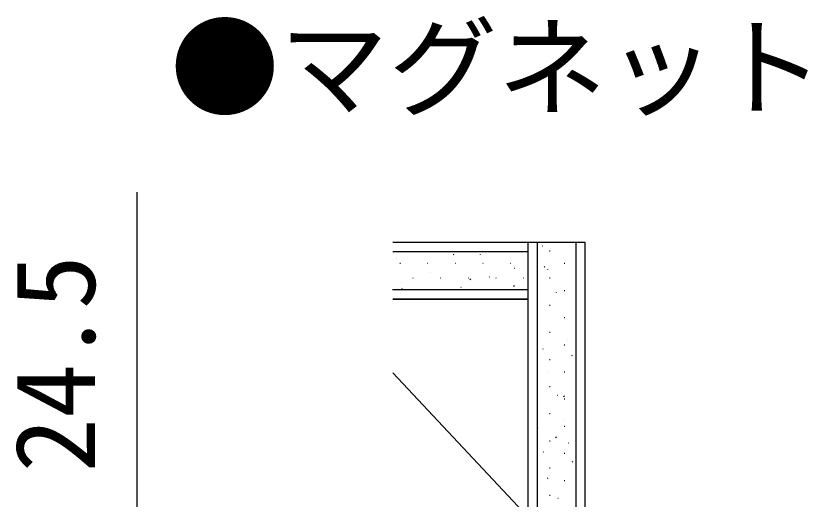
# Model space of a CAD drawing. Units: millimetres, scale not verified. Extents: x -525 to 525, y -783 to 779.
# Drawn here: x -174.6 to -87, y 52.9 to 106.1 of the extents above; entities that cross this region are included whole.
import ezdxf
from ezdxf.enums import TextEntityAlignment as Align

# ---------------------------------------------------------------- set-up
doc = ezdxf.new("R2010")
doc.units = ezdxf.units.MM
doc.header["$LTSCALE"] = 4
for name, color, linetype in [('0-1_USER1', 3, 'Continuous'), ('0-6_YKK_D', 6, 'Continuous'), ('0-8_YSS_K', 3, 'Continuous')]:
    doc.layers.add(name, color=color, linetype=linetype)
doc.styles.add('ＭＳ ゴシック', font='')
doc.styles.get('ＭＳ ゴシック').set_extended_font_data('MS Gothic')

msp = doc.modelspace()

# ---------------------------------------------------------------- linework, layer by layer
at = {"layer": '0-6_YKK_D'}
msp.add_lwpolyline([(-161.279, 39.95), (-161.279, 52.2), (-161.279, 86.705)], dxfattribs=at)
at = {"layer": '0-8_YSS_K'}
for p, q in [((-133.146, 81.2), (-112, 81.2)), ((-118.256, 50.95), (-118.247, 81.2)), ((-117.25, 81.2), (-117.25, -22.8)), ((-116.697, 80.812), (-116.688, 80.815)), ((-113, 81.2), (-113, -22.8)), ((-112, 81.2), (-112, -22.8)), ((-133.146, 80.2), (-118.25, 80.2)), ((-126.459, 79.838), (-126.376, 79.894)), ((-123.502, 79.873), (-123.493, 79.877)), ((-115.886, 80.271), (-115.836, 80.271)), ((-132.755, 79.438), (-132.745, 79.441)), ((-132.365, 78.896), (-132.315, 78.896)), ((-129.325, 78.896), (-129.275, 78.896)), ((-126.285, 78.896), (-126.235, 78.896)), ((-126.245, 78.902), (-126.236, 78.905)), ((-123.245, 78.896), (-123.195, 78.896)), ((-120.205, 78.896), (-120.155, 78.896)), ((-114.271, 78.896), (-114.221, 78.896)), ((-119.736, 78.366), (-119.727, 78.369)), ((-116.494, 78.472), (-116.41, 78.527)), ((-116.098, 78.183), (-116.089, 78.186)), ((-130.94, 77.281), (-130.89, 77.281)), ((-129.036, 77.914), (-129.026, 77.917)), ((-127.9, 77.281), (-127.85, 77.281)), ((-124.86, 77.281), (-124.81, 77.281)), ((-124.654, 77.115), (-124.571, 77.17)), ((-122.526, 77.378), (-122.517, 77.381)), ((-121.82, 77.281), (-121.77, 77.281)), ((-118.78, 77.281), (-118.73, 77.281)), ((-115.886, 77.281), (-115.836, 77.281)), ((-132.156, 76.809), (-132.146, 76.812)), ((-125.646, 76.273), (-125.637, 76.276)), ((-119.851, 76.376), (-119.768, 76.431)), ((-118.25, 75.95), (-133.177, 75.95)), ((-132.146, 76.074), (-132.063, 76.129)), ((-115.122, 75.688), (-115.113, 75.691)), ((-114.271, 75.906), (-114.221, 75.906)), ((-133.146, 74.95), (-118.256, 74.95)), ((-118.247, 74.95), (-133.146, 74.95)), ((-115.886, 74.291), (-115.836, 74.291)), ((-114.476, 73.075), (-114.467, 73.079)), ((-114.271, 72.916), (-114.221, 72.916)), ((-115.886, 71.301), (-115.836, 71.301)), ((-113.877, 70.447), (-113.868, 70.45)), ((-116.62, 69.475), (-116.611, 69.478)), ((-114.271, 69.926), (-114.221, 69.926)), ((-113.46, 68.726), (-113.376, 68.782)), ((-115.886, 68.311), (-115.836, 68.311)), ((-133.146, 66.832), (-118.256, 50.95)), ((-116.021, 66.846), (-116.012, 66.85)), ((-114.271, 66.936), (-114.221, 66.936)), ((-115.886, 65.321), (-115.836, 65.321)), ((-115.046, 64.351), (-115.036, 64.354)), ((-114.344, 64.223), (-114.261, 64.278)), ((-114.271, 63.946), (-114.221, 63.946)), ((-115.886, 62.331), (-115.836, 62.331)), ((-114.4, 61.739), (-114.39, 61.742)), ((-117.19, 60.751), (-117.18, 60.754)), ((-114.271, 60.956), (-114.221, 60.956)), ((-115.229, 59.72), (-115.145, 59.775)), ((-115.886, 59.341), (-115.836, 59.341)), ((-113.801, 59.11), (-113.791, 59.113)), ((-116.544, 58.138), (-116.534, 58.142)), ((-114.271, 57.966), (-114.221, 57.966)), ((-113.424, 56.997), (-113.34, 57.052)), ((-115.886, 56.351), (-115.836, 56.351)), ((-116.113, 55.217), (-116.03, 55.272)), ((-115.945, 55.51), (-115.935, 55.513)), ((-114.271, 54.976), (-114.221, 54.976)), ((-115.886, 53.361), (-115.836, 53.361)), ((-114.969, 53.014), (-114.959, 53.018))]:
    msp.add_line(p, q, dxfattribs=at)

# ---------------------------------------------------------------- texts
at = {"layer": '0-1_USER1', "style": 'ＭＳ ゴシック'}
msp.add_text('●マグネットガイドピン取付位置', height=8.798, dxfattribs=at).set_placement((-157.636, 93.405), align=Align.BOTTOM_LEFT)
at = {"layer": '0-6_YKK_D', "style": 'ＭＳ ゴシック'}
msp.add_text('24.5', height=8.798, rotation=90, dxfattribs=at).set_placement((-163.279, 55.864), align=Align.BOTTOM_LEFT)

doc.saveas('drawing.dxf')
